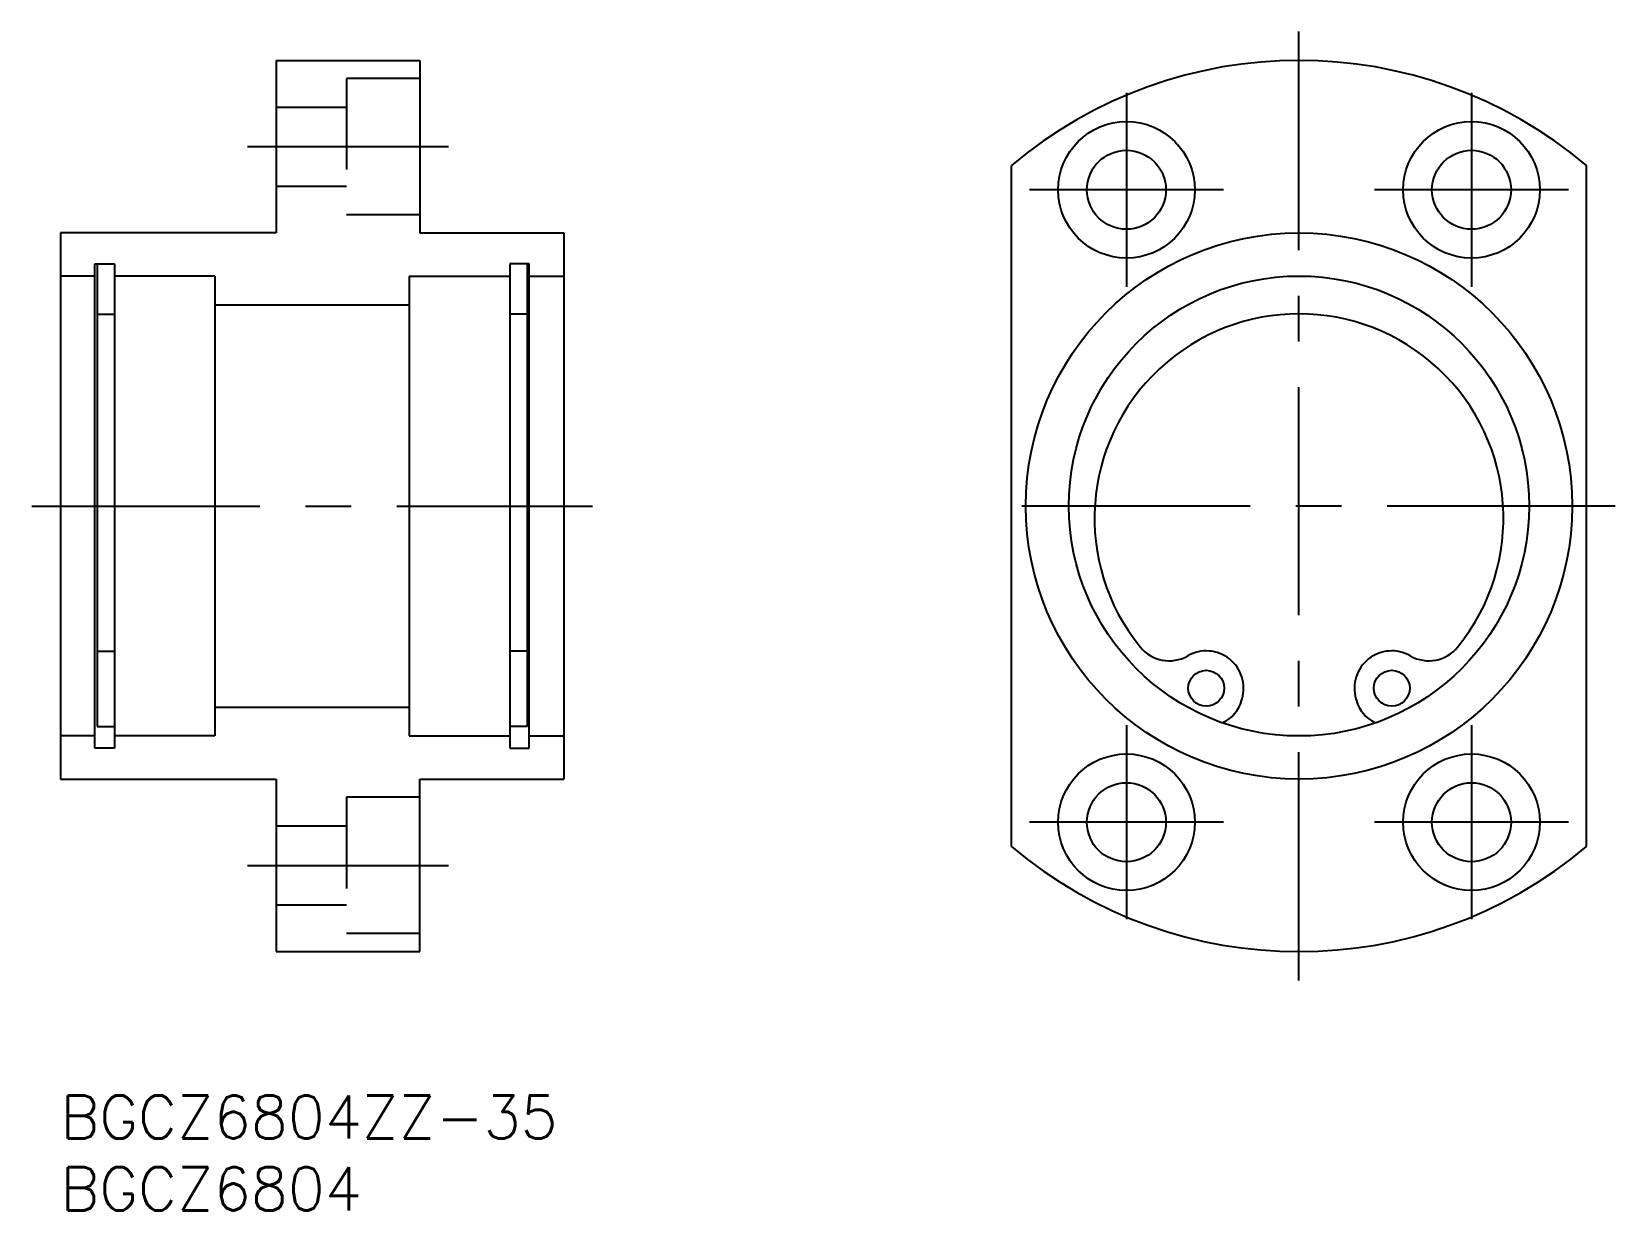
# Model space of a CAD drawing. Extents: x -2 to 108, y -8 to 74.
import ezdxf

# ---------------------------------------------------------------- set-up
doc = ezdxf.new("R2010")
doc.units = 0
doc.header["$LTSCALE"] = 0.5
doc.linetypes.add('CENTER', pattern=[50.8, 31.75, -6.35, 6.35, -6.35])
doc.linetypes.add('DASHED', pattern=[19.05, 12.7, -6.35])
for name, color, linetype in [('MSM_CENTER', 1, 'CENTER'), ('MSM_CONTINUOUS', 7, 'CONTINUOUS'), ('MSM_DASHED', 4, 'DASHED'), ('MSM_PART_NUMBER', 7, 'CONTINUOUS')]:
    doc.layers.add(name, color=color, linetype=linetype)
doc.styles.get("Standard").update_dxf_attribs({"font": 'txt.shx', "height": 3, "bigfont": 'bigfont.shx'})

# ---------------------------------------------------------------- blocks, each defined once
blk = doc.blocks.new('*U6')
at = {"layer": 'MSM_PART_NUMBER'}
blk.add_text('BGCZ6804ZZ-35', height=3, dxfattribs=at).set_placement((0, -3))
blk = doc.blocks.new('*U7')
at = {"layer": 'MSM_PART_NUMBER'}
blk.add_text('BGCZ6804', height=3, dxfattribs=at).set_placement((0, -8))

msp = doc.modelspace()

# ---------------------------------------------------------------- linework, layer by layer
at = {"layer": 'MSM_CENTER'}
for p, q in [((86.14, 8), (86.14, 74)), ((74.14, 69.75), (74.14, 56.25)), ((98.14, 69.75), (98.14, 56.25)), ((13, 66), (27, 66)), ((80.89, 63), (67.39, 63)), ((104.89, 63), (91.39, 63)), ((-2, 41), (37, 41)), ((108.14, 41), (64.14, 41)), ((74.14, 25.75), (74.14, 12.25)), ((98.14, 25.75), (98.14, 12.25)), ((80.89, 19), (67.39, 19)), ((104.89, 19), (91.39, 19)), ((13, 16), (27, 16))]:
    msp.add_line(p, q, dxfattribs=at)
at = {"layer": 'MSM_CONTINUOUS'}
for p, q in [((15, 72), (15, 60)), ((15, 72), (25, 72)), ((25, 72), (25, 60)), ((66.14, 17.31), (66.14, 64.69)), ((106.14, 17.31), (106.14, 64.69)), ((0, 60), (0, 22)), ((15, 60), (0, 60)), ((25, 60), (35, 60)), ((35, 60), (35, 22)), ((2.4, 57.85), (3.75, 57.85)), ((2.4, 24.15, 1.2), (2.4, 57.85, 1.2)), ((2.55, 57.85, 1.3), (2.55, 25.65, 1.3)), ((3.75, 57.85), (3.75, 24.15)), ((31.25, 57.85), (31.25, 24.15)), ((32.6, 57.85, -1.3), (31.25, 57.85, -1.3)), ((32.45, 57.85), (32.45, 25.65)), ((32.6, 24.15, -0.1), (32.6, 57.85, -0.1)), ((2.4, 57), (0, 57)), ((10.75, 57), (3.75, 57)), ((10.75, 57), (10.75, 25)), ((24.25, 57), (31.25, 57)), ((24.25, 57), (24.25, 25)), ((32.6, 57, -1.3), (35, 57, -1.3)), ((2.55, 54.35), (3.75, 54.35)), ((10.75, 55), (24.25, 55)), ((32.45, 54.35, -1.3), (31.25, 54.35, -1.3)), ((2.55, 30.89), (3.75, 30.89)), ((32.45, 30.89, -1.3), (31.25, 30.89, -1.3)), ((82.15, 27.47), (82.18, 27.58)), ((90.1, 27.58), (90.13, 27.47)), ((10.75, 27), (24.25, 27)), ((2.55, 25.65), (3.75, 25.65)), ((32.45, 25.65, -1.3), (31.25, 25.65, -1.3)), ((2.4, 25), (0, 25)), ((10.75, 25), (3.75, 25)), ((24.25, 25), (31.25, 25)), ((32.6, 25, -1.3), (35, 25, -1.3)), ((3.75, 24.15), (2.4, 24.15)), ((31.25, 24.15, -1.3), (32.6, 24.15, -1.3)), ((0, 22), (15, 22)), ((15, 22), (15, 10)), ((25, 22), (35, 22)), ((25, 10), (25, 22)), ((15, 10), (25, 10))]:
    msp.add_line(p, q, dxfattribs=at)
for centre, radius in [((74.14, 63), 4.75), ((98.14, 63), 4.75), ((74.14, 63), 2.75), ((98.14, 63), 2.75), ((86.14, 41), 19), ((86.14, 41), 16), ((79.69, 28.32), 1.25), ((92.59, 28.32), 1.25), ((74.14, 19), 4.75), ((98.14, 19), 4.75), ((74.14, 19), 2.75), ((98.14, 19), 2.75)]:
    msp.add_circle(centre, radius, dxfattribs=at)
for centre, radius, start, end in [((86.14, 41), 31, 49.8222, 130.1778), ((86.14, 40.15), 14.22, 320.9849, 219.0151), ((77.11, 32.83), 2.6, 219.0151, 299.7762), ((79.69, 28.32), 2.6, 343.6002, 119.7762), ((92.59, 28.32), 2.6, 60.2238, 196.3998), ((95.17, 32.83), 2.6, 240.2238, 320.9849), ((79.75, 28.17), 2.5, 295.9172, 343.6002), ((92.53, 28.17), 2.5, 196.3998, 244.0828), ((86.14, 41), 31, 229.8222, 310.1778)]:
    msp.add_arc(centre, radius, start, end, dxfattribs=at)
at = {"layer": 'MSM_DASHED'}
for p, q in [((25, 70.75), (19.9, 70.75)), ((19.9, 70.75), (19.9, 61.25)), ((15, 68.75), (19.9, 68.75)), ((15, 63.25), (19.9, 63.25)), ((25, 61.25), (19.9, 61.25)), ((25, 20.75), (19.9, 20.75)), ((19.9, 20.75), (19.9, 11.25)), ((15, 18.75), (19.9, 18.75)), ((15, 13.25), (19.9, 13.25)), ((25, 11.25), (19.9, 11.25))]:
    msp.add_line(p, q, dxfattribs=at)

# ---------------------------------------------------------------- block references
at = {"layer": 'MSM_CONTINUOUS'}
for name in ['*U6', '*U7']:
    msp.add_blockref(name, (0, 0), dxfattribs=at)

doc.saveas('drawing.dxf')
